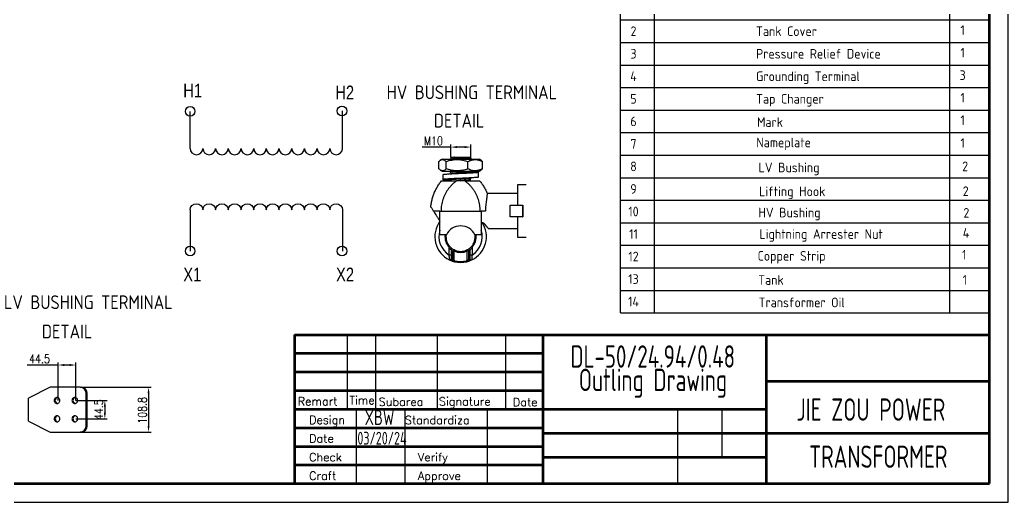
# Model space of a CAD drawing. Header units: millimetres. Extents: x 119255 to 123044, y -8474 to -5512.
# Drawn here: x 120649 to 123044, y -8474 to -7305 of the extents above; entities that cross this region are included whole.
import ezdxf
from ezdxf.enums import TextEntityAlignment as Align

# ---------------------------------------------------------------- set-up
doc = ezdxf.new("R2010")
doc.units = ezdxf.units.MM
doc.header["$LTSCALE"] = 3
for name, color, linetype in [('A', 3, 'Continuous'), ('S', 254, 'Continuous'), ('几何体', 7, 'Continuous')]:
    doc.layers.add(name, color=color, linetype=linetype)
doc.layers.add('标注、文本', color=3, linetype='Continuous', lineweight=25)
doc.layers.add('粗实线', color=4, linetype='Continuous', lineweight=53)
doc.styles.add('pdm', font='gbenor.shx', dxfattribs={"width": 0.8, "bigfont": 'gbhzfs.shx'})
doc.styles.add('ST_WIN', font='isocp2.shx', dxfattribs={"bigfont": 'hzdxfst.shx'})
doc.styles.get("Standard").update_dxf_attribs({"font": 'txt', "bigfont": 'gbcbig.shx'})
doc.styles.add('TH_GBDIM', font='romans.shx', dxfattribs={"width": 0.8, "bigfont": 'gbcbig.shx'})
doc.dimstyles.new('TH_GBDIM1', dxfattribs={"dimscale": 3, "dimtxt": 3.5, "dimasz": 2.5, "dimexe": 2, "dimexo": 0, "dimgap": 1.5, "dimtad": 1, "dimdec": 1, "dimzin": 0, "dimdsep": 46, "dimtxsty": 'TH_GBDIM', "dimcen": 2.5, "dimclrd": 3, "dimclre": 256, "dimclrt": 2, "dimadec": 0, "dimazin": 0, "dimtfac": 0.714286, "dimtdec": 1, "dimtmove": 0, "dimatfit": 3, "dimfxl": 0, "dimtzin": 0, "dimlwd": -1, "dimlwe": -1, "dimarcsym": 0})

# ---------------------------------------------------------------- blocks, each defined once
blk = doc.blocks.new('*D72')
at = {"layer": 'Defpoints', "color": 0}
for p in [(121693.4, -7613.6), (121693.4, -7638.2), (121741.9, -7638.2)]:
    blk.add_point(p, dxfattribs=at)
at = {"layer": '标注、文本', "color": 3}
for p, q in [((121693.4, -7613.6), (121623.8, -7613.6)), ((121726.9, -7613.6), (121708.4, -7613.6))]:
    blk.add_line(p, q, dxfattribs=at)
at = {"layer": '标注、文本'}
for p, q in [((121693.4, -7638.2), (121693.4, -7607.6)), ((121741.9, -7638.2), (121741.9, -7607.6))]:
    blk.add_line(p, q, dxfattribs=at)
at = {"layer": '标注、文本', "color": 3}
for points in [[(121708.4, -7611.1), (121708.4, -7616.1), (121693.4, -7613.6)], [(121726.9, -7611.1), (121726.9, -7616.1), (121741.9, -7613.6)]]:
    blk.add_solid(points, dxfattribs=at)
at = {"layer": '标注、文本', "color": 2, "insert": (121651.1, -7598.6), "char_height": 21, "attachment_point": 5, "style": 'TH_GBDIM'}
blk.add_mtext('M10', dxfattribs=at)
blk = doc.blocks.new('*D73')
at = {"layer": 'Defpoints', "color": 0}
for p in [(120795.3, -8195.4), (120795.3, -8304.2), (120960.9, -8304.2)]:
    blk.add_point(p, dxfattribs=at)
at = {"layer": '标注、文本'}
for p, q in [((120795.3, -8195.4), (120966.9, -8195.4)), ((120795.3, -8304.2), (120966.9, -8304.2))]:
    blk.add_line(p, q, dxfattribs=at)
at = {"layer": '标注、文本', "color": 3}
blk.add_line((120960.9, -8210.4), (120960.9, -8289.2), dxfattribs=at)
for points in [[(120958.4, -8210.4), (120963.4, -8210.4), (120960.9, -8195.4)], [(120958.4, -8289.2), (120963.4, -8289.2), (120960.9, -8304.2)]]:
    blk.add_solid(points, dxfattribs=at)
at = {"layer": '标注、文本', "color": 2, "insert": (120945.9, -8251.5), "char_height": 21, "attachment_point": 5, "rotation": 90, "style": 'TH_GBDIM'}
blk.add_mtext('108.8', dxfattribs=at)
blk = doc.blocks.new('*D74')
at = {"layer": 'Defpoints', "color": 0}
for p in [(120741.8, -8141.7), (120741.8, -8227.5), (120784.8, -8227.5)]:
    blk.add_point(p, dxfattribs=at)
at = {"layer": '标注、文本', "color": 3}
for p, q in [((120741.8, -8141.7), (120666.6, -8141.7)), ((120769.8, -8141.7), (120756.8, -8141.7))]:
    blk.add_line(p, q, dxfattribs=at)
at = {"layer": '标注、文本'}
for p, q in [((120741.8, -8227.5), (120741.8, -8135.7)), ((120784.8, -8227.5), (120784.8, -8135.7))]:
    blk.add_line(p, q, dxfattribs=at)
at = {"layer": '标注、文本', "color": 3}
for points in [[(120756.8, -8139.2), (120756.8, -8144.2), (120741.8, -8141.7)], [(120769.8, -8139.2), (120769.8, -8144.2), (120784.8, -8141.7)]]:
    blk.add_solid(points, dxfattribs=at)
at = {"layer": '标注、文本', "color": 2, "insert": (120696.7, -8126.7), "char_height": 21, "attachment_point": 5, "style": 'TH_GBDIM'}
blk.add_mtext('44.5', dxfattribs=at)
blk = doc.blocks.new('*D75')
at = {"layer": 'Defpoints', "color": 0}
for p in [(120784.8, -8227.5), (120784.8, -8272), (120855, -8272)]:
    blk.add_point(p, dxfattribs=at)
at = {"layer": '标注、文本'}
for p, q in [((120784.8, -8227.5), (120861, -8227.5)), ((120784.8, -8272), (120861, -8272))]:
    blk.add_line(p, q, dxfattribs=at)
at = {"layer": '标注、文本', "color": 3}
blk.add_line((120855, -8242.5), (120855, -8257), dxfattribs=at)
for points in [[(120852.5, -8242.5), (120857.5, -8242.5), (120855, -8227.5)], [(120852.5, -8257), (120857.5, -8257), (120855, -8272)]]:
    blk.add_solid(points, dxfattribs=at)
at = {"layer": '标注、文本', "color": 2, "insert": (120840, -8249.8), "char_height": 21, "attachment_point": 5, "rotation": 90, "style": 'TH_GBDIM'}
blk.add_mtext('44.5', dxfattribs=at)

msp = doc.modelspace()

# ---------------------------------------------------------------- linework, layer by layer
at = {"layer": 'A'}
for p, q in [((122104.89, -8015.29), (122104.89, -7141.71)), ((122999.1, -8015.29), (122999.1, -7141.71)), ((122186.64, -8015.29), (122186.64, -7196.31)), ((122902.48, -8015.29), (122902.48, -7196.31)), ((122104.89, -7305.5), (122999.1, -7305.5)), ((122104.89, -7360.1), (122999.1, -7360.1)), ((122104.89, -7414.7), (122999.1, -7414.7)), ((122104.89, -7469.3), (122999.1, -7469.3)), ((122104.89, -7469.3), (122999.1, -7469.3)), ((122104.89, -7523.9), (122999.1, -7523.9)), ((122104.89, -7523.9), (122999.1, -7523.9)), ((122104.89, -7578.5), (122999.1, -7578.5)), ((122104.89, -7633.1), (122999.1, -7633.1)), ((122167.29, -7687.7), (122999.1, -7687.7)), ((122167.29, -7742.29), (122999.1, -7742.29)), ((122167.29, -7796.89), (122999.1, -7796.89)), ((122167.29, -7851.49), (122999.1, -7851.49)), ((122167.29, -7906.09), (122999.1, -7906.09)), ((122104.89, -7960.69), (122999.1, -7960.69)), ((122104.89, -8015.29), (122999.1, -8015.29))]:
    msp.add_line(p, q, dxfattribs=at)
at = {"layer": 'S'}
for p, q in [((122104.89, -7687.7), (122167.29, -7687.7)), ((122104.89, -7742.29), (122167.29, -7742.29)), ((122104.89, -7796.89), (122167.29, -7796.89)), ((122104.89, -7851.49), (122167.29, -7851.49)), ((122104.89, -7906.09), (122167.29, -7906.09))]:
    msp.add_line(p, q, dxfattribs=at)
at = {"layer": '几何体'}
for p, q in [((121693.35, -7638.26), (121694.04, -7639.61)), ((121742.13, -7638.53), (121741.97, -7638.21)), ((121742.14, -7640.64), (121742.14, -7638.58)), ((121664.42, -7666.43), (121664.42, -7648.44)), ((121672.04, -7642.94), (121667.9, -7645.59)), ((121672.04, -7642.94), (121687.61, -7642.94)), ((121681.98, -7666.43), (121681.98, -7648.44)), ((121687.61, -7642.94), (121762.24, -7642.94)), ((121734.71, -7666.43), (121734.71, -7648.44)), ((121766.38, -7645.59), (121762.24, -7642.94)), ((121769.86, -7666.43), (121769.86, -7648.44)), ((121667.91, -7669.29), (121672.04, -7671.94)), ((121672.04, -7671.94), (121687.61, -7671.94)), ((121674.06, -7680.84), (121674.06, -7692.34)), ((121687.61, -7671.94), (121762.24, -7671.94)), ((121692.22, -7672.07), (121692.14, -7672.12)), ((121692.14, -7672.12), (121692.14, -7674.18)), ((121694.07, -7677.89), (121693.52, -7678.96)), ((121740.22, -7673.2), (121740.86, -7671.94)), ((121742.14, -7688.56), (121742.14, -7688.16)), ((121760.22, -7686.34), (121760.22, -7674.84)), ((121762.24, -7671.94), (121766.37, -7669.29)), ((121692.5, -7691.06), (121692.14, -7691.29)), ((121692.14, -7691.29), (121692.14, -7693.35)), ((121692.23, -7691.09), (121692.15, -7691.24)), ((121727.11, -7695.44), (121707.18, -7695.44)), ((121875.64, -7704.69), (121854.64, -7704.69)), ((121854.64, -7704.69), (121854.64, -7754.19)), ((121854.64, -7725.94), (121781.47, -7725.94)), ((121837.14, -7782.69), (121837.14, -7754.19)), ((121837.14, -7754.19), (121867.14, -7754.19)), ((121867.14, -7754.19), (121867.14, -7782.69)), ((121867.14, -7754.19), (121868.14, -7754.19)), ((121868.14, -7754.19), (121868.14, -7782.69)), ((121667.14, -7825.94), (121667.14, -7768.44)), ((121667.14, -7768.44), (121767.14, -7768.44)), ((121767.14, -7768.44), (121767.14, -7825.94)), ((121867.14, -7782.69), (121837.14, -7782.69)), ((121854.64, -7782.69), (121854.64, -7832.19)), ((121867.14, -7782.69), (121868.14, -7782.69)), ((121682.64, -7825.94), (121667.14, -7825.94)), ((121767.14, -7825.94), (121751.64, -7825.94)), ((121784.64, -7810.94), (121854.64, -7810.94)), ((121854.64, -7832.19), (121875.64, -7832.19)), ((121689.17, -7856.46), (121691.01, -7854.77)), ((121689.17, -7875.17), (121689.17, -7856.46)), ((121745.12, -7856.46), (121743.28, -7854.77)), ((121745.12, -7856.46), (121745.12, -7875.17)), ((121694.13, -7875.17), (121689.17, -7875.17)), ((121694.13, -7862.73), (121694.13, -7875.17)), ((121698.39, -7865.09), (121700.88, -7865.09)), ((121698.39, -7886.57), (121698.39, -7865.09)), ((121701.95, -7862.83), (121700.88, -7865.09)), ((121700.88, -7865.09), (121700.88, -7886.57)), ((121732.33, -7862.83), (121733.4, -7865.09)), ((121735.89, -7865.09), (121733.4, -7865.09)), ((121733.4, -7886.57), (121733.4, -7865.09)), ((121735.89, -7865.09), (121735.89, -7886.57)), ((121740.15, -7875.17), (121740.15, -7862.73)), ((121745.12, -7875.17), (121740.15, -7875.17)), ((121700.88, -7886.57), (121698.39, -7886.57)), ((121702.8, -7889.01), (121702.2, -7891.43)), ((121731.49, -7889.01), (121732.08, -7891.43)), ((121733.4, -7886.57), (121735.89, -7886.57)), ((120722.82, -8195.38), (120670.21, -8222.07)), ((120795.26, -8195.38), (120722.82, -8195.38)), ((120795.26, -8195.38), (120797.72, -8195.38)), ((120812.21, -8210.38), (120809.75, -8210.38)), ((120809.75, -8289.18), (120809.75, -8210.38)), ((120812.21, -8289.18), (120812.21, -8210.38)), ((120670.21, -8277.49), (120722.82, -8304.18)), ((120722.82, -8304.18), (120795.26, -8304.18)), ((120797.72, -8304.18), (120795.26, -8304.18)), ((120809.75, -8289.18), (120812.21, -8289.18))]:
    msp.add_line(p, q, dxfattribs=at)
at = {"layer": '几何体', "flags": 128}
for points in [[(120746.05, -8227.53), (120745.87, -8225.94), (120745.36, -8224.43), (120744.54, -8223.07), (120743.45, -8221.94), (120742.14, -8221.09), (120740.68, -8220.56), (120739.14, -8220.38), (120737.6, -8220.56), (120736.14, -8221.09), (120734.83, -8221.94), (120733.74, -8223.07), (120732.92, -8224.43), (120732.41, -8225.94), (120732.23, -8227.53), (120732.41, -8229.12), (120732.92, -8230.63), (120733.74, -8231.99), (120734.83, -8233.12), (120736.14, -8233.97), (120737.6, -8234.5), (120739.14, -8234.68), (120740.68, -8234.5), (120742.14, -8233.97), (120743.45, -8233.12), (120744.54, -8231.99), (120745.36, -8230.63), (120745.87, -8229.12), (120746.05, -8227.53)], [(120789.03, -8227.53), (120788.86, -8225.94), (120788.35, -8224.43), (120787.52, -8223.07), (120786.43, -8221.94), (120785.12, -8221.09), (120783.66, -8220.56), (120782.12, -8220.38), (120780.59, -8220.56), (120779.13, -8221.09), (120777.82, -8221.94), (120776.72, -8223.07), (120775.9, -8224.43), (120775.39, -8225.94), (120775.22, -8227.53), (120775.39, -8229.12), (120775.9, -8230.63), (120776.72, -8231.99), (120777.82, -8233.12), (120779.13, -8233.97), (120780.59, -8234.5), (120782.12, -8234.68), (120783.66, -8234.5), (120785.12, -8233.97), (120786.43, -8233.12), (120787.52, -8231.99), (120788.35, -8230.63), (120788.86, -8229.12), (120789.03, -8227.53)], [(120746.05, -8272.03), (120745.87, -8270.44), (120745.36, -8268.93), (120744.54, -8267.57), (120743.45, -8266.44), (120742.14, -8265.59), (120740.68, -8265.06), (120739.14, -8264.88), (120737.6, -8265.06), (120736.14, -8265.59), (120734.83, -8266.44), (120733.74, -8267.57), (120732.92, -8268.93), (120732.41, -8270.44), (120732.23, -8272.03), (120732.41, -8273.62), (120732.92, -8275.13), (120733.74, -8276.49), (120734.83, -8277.62), (120736.14, -8278.47), (120737.6, -8279), (120739.14, -8279.18), (120740.68, -8279), (120742.14, -8278.47), (120743.45, -8277.62), (120744.54, -8276.49), (120745.36, -8275.13), (120745.87, -8273.62), (120746.05, -8272.03)], [(120789.03, -8272.03), (120788.86, -8270.44), (120788.35, -8268.93), (120787.52, -8267.57), (120786.43, -8266.44), (120785.12, -8265.59), (120783.66, -8265.06), (120782.12, -8264.88), (120780.59, -8265.06), (120779.13, -8265.59), (120777.82, -8266.44), (120776.72, -8267.57), (120775.9, -8268.93), (120775.39, -8270.44), (120775.22, -8272.03), (120775.39, -8273.62), (120775.9, -8275.13), (120776.72, -8276.49), (120777.82, -8277.62), (120779.13, -8278.47), (120780.59, -8279), (120782.12, -8279.18), (120783.66, -8279), (120785.12, -8278.47), (120786.43, -8277.62), (120787.52, -8276.49), (120788.35, -8275.13), (120788.86, -8273.62), (120789.03, -8272.03)]]:
    msp.add_lwpolyline(points, dxfattribs=at)
at = {"layer": '几何体'}
for centre, radius, start, end in [((121717.14, -7830.75), 62.5, 143.18845, 243.95104), ((121717.14, -7842.87), 38.43, 26.13864, 153.86136), ((121717.14, -7830.75), 62.5, 296.04896, 33.63315), ((121717.14, -7830.75), 52.5, 162.24721, 237.80102), ((121717.14, -7830.75), 38, 172.7311, 222.59215), ((121717.14, -7830.75), 35.5, 172.21614, 222.59215), ((121717.14, -7830.75), 35.5, 317.40785, 7.78386), ((121717.14, -7830.75), 52.5, 302.19898, 17.75279), ((121717.14, -7830.75), 38, 317.40785, 7.2689), ((121696.63, -7862.74), 2.5, 57.73446, 179.77206), ((121714.66, -7830.75), 38, 237.31442, 244.66198), ((121717.14, -7830.75), 35.5, 237.31442, 244.66198), ((121700.89, -7865.1), 2.5, 64.99822, 179.88624), ((121717.14, -7830.75), 38, 244.66198, 295.33802), ((121717.14, -7830.75), 35.5, 244.66198, 295.33802), ((121717.14, -7830.75), 35.5, 295.33802, 302.68558), ((121733.39, -7865.1), 2.5, 0.11376, 115.00178), ((121719.63, -7830.75), 38, 295.33802, 302.68558), ((121737.65, -7862.74), 2.5, 0.22794, 122.26554), ((121698.78, -7885.27), 4.97, 179.62661, 251.26159), ((121712.17, -7830.75), 57.5, 251.37758, 256.13637), ((121717.14, -7830.75), 62.5, 251.37758, 256.16785), ((121717.14, -7830.75), 62.5, 256.16785, 283.83215), ((121717.14, -7830.75), 60, 256.16785, 283.83215), ((121717.14, -7830.75), 62.5, 283.83215, 288.62242), ((121722.11, -7830.75), 57.5, 283.86363, 288.62242), ((121735.5, -7885.27), 4.97, 288.73841, 0.37339), ((120795, -8210.13), 14.75, 359.02424, 88.98981), ((120797.46, -8210.13), 14.75, 359.02424, 88.98981), ((120741.83, -8227.53), 7.19, 101.71697, 258.28303), ((120784.81, -8227.53), 7.19, 101.71698, 258.28302), ((120741.83, -8272.03), 7.19, 101.71698, 258.28302), ((120784.81, -8272.03), 7.19, 101.71697, 258.28303), ((120795, -8289.43), 14.75, 271.01019, 0.97576), ((120797.46, -8289.43), 14.75, 271.01019, 0.97576)]:
    msp.add_arc(centre, radius, start, end, dxfattribs=at)
for points, knots in [([(121694.07, -7639.56), (121693.75, -7640.18), (121693.18, -7641.31), (121692.6, -7642.44), (121692.35, -7642.94)], [0, 0, 0, 0, 0.5567059, 1, 1, 1, 1]), ([(121742.05, -7638.53), (121742.09, -7638.55), (121742.32, -7638.67), (121741.76, -7638.89), (121740.4, -7639.17), (121738.06, -7639.48), (121734.93, -7639.78), (121731.12, -7640.08), (121726.77, -7640.37), (121722.05, -7640.68), (121717.14, -7640.98), (121712.23, -7641.27), (121707.51, -7641.58), (121703.16, -7641.88), (121699.34, -7642.17), (121696.25, -7642.48), (121694.16, -7642.73), (121693.49, -7642.88), (121693.26, -7642.94)], [0, 0, 0, 0, 0.011339, 0.0796235, 0.1469262, 0.2150508, 0.2834423, 0.3508608, 0.4187734, 0.4872185, 0.554868, 0.6225175, 0.6909627, 0.7588753, 0.8262938, 0.8946853, 0.9628099, 1, 1, 1, 1]), ([(121693.37, -7638.25), (121693.42, -7638.25), (121693.52, -7638.25), (121694.52, -7638.25), (121696.11, -7638.25), (121698.33, -7638.25), (121700.6, -7638.25), (121702.16, -7638.25), (121702.68, -7638.25)], [0, 0, 0, 0, 0.1744692, 0.3563639, 0.5436027, 0.7238546, 0.9094639, 1, 1, 1, 1]), ([(121702.68, -7638.25), (121702.05, -7638.3), (121700.27, -7638.45), (121697.82, -7638.71), (121695.69, -7639.02), (121694.38, -7639.29), (121694.21, -7639.47), (121694.13, -7639.56)], [0, 0, 0, 0, 0.1252265, 0.3553335, 0.5845415, 0.8109807, 1, 1, 1, 1]), ([(121702.68, -7638.25), (121703.7, -7638.25), (121705.76, -7638.25), (121709.29, -7638.25), (121713.07, -7638.25), (121716.96, -7638.25), (121720.92, -7638.25), (121724.79, -7638.25), (121728.54, -7638.25), (121731.97, -7638.25), (121735.05, -7638.25), (121737.64, -7638.25), (121739.71, -7638.25), (121741.13, -7638.25), (121741.91, -7638.25), (121741.91, -7638.25), (121741.91, -7638.25)], [0, 0, 0, 0, 0.0706046, 0.1432471, 0.2138466, 0.2864695, 0.3574563, 0.4304155, 0.5028638, 0.57741, 0.6500154, 0.7246462, 0.7986045, 0.8747015, 0.9489552, 1, 1, 1, 1]), ([(121742.06, -7640.69), (121741.98, -7640.78), (121741.8, -7640.96), (121740.37, -7641.24), (121738.07, -7641.54), (121734.93, -7641.85), (121731.12, -7642.14), (121726.77, -7642.44), (121722.58, -7642.71), (121719.86, -7642.87), (121718.78, -7642.94)], [0, 0, 0, 0, 0.1129869, 0.2449351, 0.3784947, 0.5125774, 0.6447526, 0.7778965, 0.9120844, 1, 1, 1, 1]), ([(121740.99, -7642.94), (121741.05, -7642.82), (121741.43, -7642.07), (121741.81, -7641.32), (121742.13, -7640.69)], [0, 0, 0, 0, 0.1627992, 1, 1, 1, 1]), ([(121664.42, -7648.44), (121665.18, -7647.74), (121666.71, -7646.33), (121669.07, -7644.81), (121671.49, -7643.9), (121673.81, -7643.75), (121675.97, -7644.25), (121677.99, -7645.21), (121680, -7646.6), (121681.32, -7647.83), (121681.98, -7648.44)], [0, 0, 0, 0, 0.1336425, 0.2672363, 0.4045834, 0.541898, 0.6551992, 0.7685228, 0.884248, 1, 1, 1, 1]), ([(121681.98, -7648.44), (121684.27, -7647.74), (121688.85, -7646.33), (121695.95, -7644.81), (121703.21, -7643.9), (121710.17, -7643.75), (121716.67, -7644.25), (121722.73, -7645.21), (121728.76, -7646.6), (121732.72, -7647.83), (121734.71, -7648.44)], [0, 0, 0, 0, 0.1336425, 0.2672363, 0.4045834, 0.541898, 0.6551992, 0.7685228, 0.884248, 1, 1, 1, 1]), ([(121734.71, -7648.44), (121736.21, -7647.75), (121739.15, -7646.39), (121743.63, -7644.93), (121748.16, -7644), (121752.77, -7643.73), (121757.29, -7644.13), (121761.63, -7645.13), (121765.79, -7646.55), (121768.51, -7647.81), (121769.86, -7648.44)], [0, 0, 0, 0, 0.1314085, 0.257448, 0.383446, 0.5134136, 0.643385, 0.7621543, 0.8811202, 1, 1, 1, 1]), ([(121769.86, -7648.44), (121769.11, -7647.72), (121767.95, -7646.61), (121766.76, -7645.89), (121766.35, -7645.64)], [0, 0, 0, 0, 0.6559929, 1, 1, 1, 1]), ([(121681.98, -7666.43), (121681.22, -7667.14), (121679.69, -7668.55), (121677.33, -7670.07), (121674.91, -7670.97), (121672.59, -7671.13), (121670.42, -7670.63), (121668.41, -7669.67), (121666.4, -7668.28), (121665.08, -7667.05), (121664.42, -7666.43)], [0, 0, 0, 0, 0.1336425, 0.2672363, 0.4045834, 0.541898, 0.6551992, 0.7685228, 0.884248, 1, 1, 1, 1]), ([(121760.11, -7686.34), (121760.14, -7686.38), (121760.28, -7686.51), (121759.44, -7686.74), (121757.61, -7687.04), (121754.71, -7687.33), (121750.89, -7687.64), (121746.23, -7687.94), (121740.88, -7688.24), (121734.94, -7688.53), (121728.54, -7688.84), (121721.86, -7689.14), (121715.09, -7689.44), (121708.37, -7689.73), (121701.84, -7690.04), (121695.68, -7690.34), (121690.08, -7690.64), (121685.15, -7690.93), (121680.98, -7691.24), (121677.7, -7691.54), (121675.41, -7691.84), (121674.14, -7692.13), (121673.93, -7692.44), (121674.79, -7692.74), (121676.68, -7693.04), (121679.56, -7693.33), (121683.4, -7693.64), (121687.74, -7693.93), (121691.06, -7694.11), (121692.55, -7694.19)], [0, 0, 0, 0, 0.0117613, 0.0502697, 0.0883021, 0.1263345, 0.1648429, 0.2033512, 0.2413836, 0.279416, 0.3179244, 0.3564328, 0.3944652, 0.4324976, 0.471006, 0.5095144, 0.5475468, 0.5855792, 0.6240876, 0.6625959, 0.7006283, 0.7386608, 0.7771691, 0.8156775, 0.8537099, 0.8917423, 0.9302507, 0.9687591, 1, 1, 1, 1]), ([(121740.35, -7672.94), (121741.62, -7673.01), (121744.78, -7673.17), (121749.12, -7673.43), (121753.31, -7673.74), (121756.58, -7674.04), (121758.87, -7674.34), (121760.14, -7674.63), (121760.35, -7674.94), (121759.49, -7675.24), (121757.6, -7675.54), (121754.71, -7675.83), (121750.89, -7676.14), (121746.23, -7676.44), (121740.88, -7676.74), (121734.94, -7677.03), (121728.54, -7677.34), (121721.86, -7677.64), (121715.09, -7677.94), (121708.37, -7678.23), (121701.84, -7678.54), (121695.68, -7678.84), (121690.08, -7679.14), (121685.15, -7679.43), (121680.98, -7679.74), (121677.7, -7680.04), (121675.44, -7680.34), (121674.2, -7680.6), (121674.18, -7680.77), (121674.17, -7680.85)], [0, 0, 0, 0, 0.0253748, 0.0630724, 0.1012418, 0.1394111, 0.1771087, 0.2148063, 0.2529757, 0.291145, 0.3288426, 0.3665402, 0.4047095, 0.4428789, 0.4805765, 0.5182741, 0.5564434, 0.5946128, 0.6323104, 0.6700079, 0.7081773, 0.7463467, 0.7840442, 0.8217418, 0.8599112, 0.8980805, 0.9357781, 0.9734757, 1, 1, 1, 1]), ([(121734.71, -7666.43), (121732.42, -7667.14), (121727.84, -7668.55), (121720.74, -7670.07), (121713.48, -7670.97), (121706.52, -7671.13), (121700.02, -7670.63), (121693.96, -7669.67), (121687.93, -7668.28), (121683.97, -7667.05), (121681.98, -7666.43)], [0, 0, 0, 0, 0.1336425, 0.2672363, 0.4045834, 0.541898, 0.6551992, 0.7685228, 0.884248, 1, 1, 1, 1]), ([(121714.67, -7671.94), (121713.87, -7671.99), (121711.43, -7672.13), (121707.51, -7672.39), (121703.16, -7672.69), (121699.35, -7672.98), (121696.22, -7673.29), (121693.88, -7673.59), (121692.52, -7673.88), (121691.98, -7674.1), (121692.19, -7674.22), (121692.22, -7674.23)], [0, 0, 0, 0, 0.06396167, 0.19564291, 0.3262997, 0.45600579, 0.58758386, 0.71864851, 0.84813187, 0.97950409, 1, 1, 1, 1]), ([(121742.14, -7688.56), (121742.05, -7688.66), (121741.86, -7688.86), (121740.37, -7689.15), (121738.07, -7689.46), (121734.93, -7689.76), (121731.12, -7690.05), (121726.77, -7690.35), (121722.05, -7690.66), (121717.14, -7690.95), (121712.23, -7691.25), (121707.51, -7691.56), (121703.16, -7691.86), (121699.35, -7692.15), (121696.22, -7692.45), (121693.88, -7692.76), (121692.52, -7693.04), (121691.98, -7693.27), (121692.19, -7693.38), (121692.22, -7693.4)], [0, 0, 0, 0, 0.0622062, 0.1235181, 0.1855787, 0.2478824, 0.3092997, 0.3711672, 0.4335197, 0.4951475, 0.5567752, 0.6191278, 0.6809953, 0.7424126, 0.8047163, 0.8667769, 0.9280887, 0.990295, 1, 1, 1, 1]), ([(121692.15, -7674.23), (121692.47, -7674.86), (121693.1, -7676.1), (121693.73, -7677.33), (121694.04, -7677.94)], [0, 0, 0, 0, 0.50694105, 1, 1, 1, 1]), ([(121740.15, -7673.2), (121740.08, -7673.29), (121739.91, -7673.47), (121738.59, -7673.75), (121736.47, -7674.05), (121733.57, -7674.36), (121730.05, -7674.65), (121726.04, -7674.95), (121721.67, -7675.25), (121717.35, -7675.54), (121713.24, -7675.8), (121709.43, -7676.07), (121705.85, -7676.33), (121702.99, -7676.55), (121700.28, -7676.79), (121697.81, -7677.05), (121695.69, -7677.35), (121694.38, -7677.62), (121694.21, -7677.81), (121694.13, -7677.89)], [0, 0, 0, 0, 0.0534828, 0.1167547, 0.1808002, 0.2450969, 0.3084777, 0.3723236, 0.4366708, 0.500269, 0.5550889, 0.6105938, 0.6659809, 0.7205791, 0.75557, 0.8198667, 0.8839122, 0.9471841, 1, 1, 1, 1]), ([(121740.38, -7673.42), (121740.41, -7673.43), (121741.66, -7673.53), (121743.61, -7673.74), (121746.06, -7674.04), (121747.73, -7674.34), (121748.66, -7674.63), (121748.82, -7674.94), (121748.19, -7675.24), (121746.8, -7675.54), (121744.68, -7675.83), (121741.88, -7676.14), (121738.47, -7676.44), (121734.54, -7676.74), (121730.19, -7677.03), (121725.5, -7677.34), (121721.08, -7677.61), (121718.26, -7677.78), (121717.1, -7677.85)], [0, 0, 0, 0, 0.00198403, 0.07024202, 0.13850001, 0.20591148, 0.27332294, 0.34158093, 0.40983892, 0.47725039, 0.54466185, 0.61291985, 0.68117784, 0.7485893, 0.81600077, 0.88425876, 0.95251675, 1, 1, 1, 1]), ([(121769.86, -7666.43), (121768.51, -7667.06), (121765.79, -7668.33), (121761.63, -7669.74), (121757.34, -7670.73), (121752.92, -7671.14), (121748.35, -7670.91), (121743.78, -7669.99), (121739.2, -7668.51), (121736.21, -7667.13), (121734.71, -7666.43)], [0, 0, 0, 0, 0.1188795, 0.2378452, 0.3566142, 0.4824661, 0.6083134, 0.7384292, 0.8685918, 1, 1, 1, 1]), ([(121740.22, -7692.37), (121740.53, -7691.74), (121741.17, -7690.49), (121741.81, -7689.23), (121742.13, -7688.61)], [0, 0, 0, 0, 0.4999979, 1, 1, 1, 1]), ([(121741.76, -7676.14), (121741.56, -7675.75), (121741.06, -7674.76), (121740.55, -7673.76), (121740.24, -7673.15)], [0, 0, 0, 0, 0.3880679, 1, 1, 1, 1]), ([(121766.35, -7669.27), (121766.86, -7668.93), (121768.04, -7668.16), (121769.2, -7667.06), (121769.86, -7666.43)], [0, 0, 0, 0, 0.4297346, 1, 1, 1, 1]), ([(121645.08, -7758.44), (121645.44, -7755.18), (121646.18, -7748.65), (121648.34, -7739.02), (121651.26, -7729.6), (121655, -7720.44), (121659.53, -7711.64), (121664.75, -7703.23), (121668.82, -7698.03), (121670.85, -7695.44)], [0, 0, 0, 0, 0.1425337, 0.2850681, 0.4276034, 0.5707028, 0.7138014, 0.8569007, 1, 1, 1, 1]), ([(121707.18, -7695.44), (121705.28, -7696.86), (121701.5, -7699.7), (121696.27, -7704.52), (121691.41, -7709.72), (121686.96, -7715.29), (121682.98, -7721.18), (121679.49, -7727.35), (121676.5, -7733.78), (121674.03, -7740.45), (121672.09, -7747.3), (121670.69, -7754.29), (121669.81, -7761.34), (121669.7, -7766.07), (121669.64, -7768.44)], [0, 0, 0, 0, 0.0832172, 0.1663847, 0.2500233, 0.3337131, 0.4168632, 0.4999998, 0.583099, 0.6662492, 0.7499764, 0.8335965, 0.916764, 1, 1, 1, 1]), ([(121670.88, -7695.44), (121670.9, -7695.44), (121670.95, -7695.44), (121671.33, -7695.44), (121671.94, -7695.44), (121672.76, -7695.44), (121673.74, -7695.44), (121674.84, -7695.44), (121676.1, -7695.44), (121677.54, -7695.44), (121679.35, -7695.44), (121681.61, -7695.44), (121684.43, -7695.44), (121687.51, -7695.44), (121690.9, -7695.44), (121694.59, -7695.44), (121698.58, -7695.44), (121702.8, -7695.44), (121705.7, -7695.44), (121707.18, -7695.44)], [0, 0, 0, 0, 0.0632213, 0.1255669, 0.1872543, 0.2485081, 0.3011813, 0.3523364, 0.402151, 0.4508173, 0.4985414, 0.5649917, 0.6283598, 0.6894952, 0.7493425, 0.8108636, 0.8723314, 0.934986, 1, 1, 1, 1]), ([(121717.1, -7689.35), (121716.61, -7689.38), (121714.49, -7689.51), (121710.71, -7689.73), (121705.92, -7690.04), (121701.41, -7690.34), (121697.31, -7690.64), (121693.69, -7690.93), (121690.63, -7691.24), (121688.23, -7691.54), (121686.55, -7691.84), (121685.62, -7692.13), (121685.47, -7692.44), (121686.09, -7692.74), (121687.49, -7693.04), (121689.5, -7693.32), (121691.37, -7693.52), (121692.26, -7693.61)], [0, 0, 0, 0, 0.0206777, 0.0906243, 0.1614492, 0.2322742, 0.3022208, 0.3721675, 0.4429924, 0.5138174, 0.583764, 0.6537106, 0.7245356, 0.7953606, 0.8653072, 0.9352538, 1, 1, 1, 1]), ([(121692.15, -7693.4), (121692.47, -7694.03), (121692.82, -7694.71), (121693.16, -7695.39), (121693.19, -7695.44)], [0, 0, 0, 0, 0.92269038, 1, 1, 1, 1]), ([(121740.15, -7692.37), (121740.08, -7692.46), (121739.91, -7692.64), (121738.59, -7692.91), (121736.47, -7693.22), (121733.57, -7693.52), (121730.05, -7693.81), (121726.03, -7694.11), (121721.67, -7694.42), (121717.34, -7694.7), (121713.24, -7694.97), (121710.11, -7695.18), (121708.4, -7695.31), (121707.88, -7695.35)], [0, 0, 0, 0, 0.0842117, 0.1838367, 0.2846799, 0.3859187, 0.4857153, 0.5862443, 0.6875625, 0.7877015, 0.8740184, 0.961414, 1, 1, 1, 1]), ([(121716.75, -7689.37), (121716.74, -7689.37), (121716.7, -7689.37), (121716.95, -7689.36), (121717.14, -7689.35)], [0, 0, 0, 0, 0.2579346, 1, 1, 1, 1]), ([(121764.64, -7768.44), (121764.58, -7766.07), (121764.47, -7761.35), (121763.59, -7754.29), (121762.2, -7747.3), (121760.25, -7740.45), (121757.78, -7733.78), (121754.79, -7727.35), (121751.3, -7721.18), (121747.32, -7715.29), (121742.88, -7709.72), (121738.01, -7704.52), (121732.78, -7699.7), (121729, -7696.86), (121727.11, -7695.44)], [0, 0, 0, 0, 0.0832172, 0.1663848, 0.2500232, 0.3337131, 0.4168633, 0.4999998, 0.583099, 0.6662492, 0.7499764, 0.8335965, 0.9167641, 1, 1, 1, 1]), ([(121727.11, -7695.44), (121728.58, -7695.44), (121731.47, -7695.44), (121735.68, -7695.44), (121739.66, -7695.44), (121743.34, -7695.44), (121746.73, -7695.44), (121749.45, -7695.44), (121751.66, -7695.44), (121753.44, -7695.44), (121755.28, -7695.44), (121757.1, -7695.44), (121758.81, -7695.44), (121760.27, -7695.44), (121761.81, -7695.44), (121763.13, -7695.44), (121763.31, -7695.44), (121763.4, -7695.44)], [0, 0, 0, 0, 0.0648469, 0.12735777, 0.18869577, 0.25009077, 0.30975052, 0.37071365, 0.41256114, 0.45566254, 0.500252, 0.5598657, 0.62106032, 0.68422791, 0.74972513, 0.87348858, 1, 1, 1, 1]), ([(121741.83, -7695.44), (121741.61, -7695.01), (121741.08, -7693.97), (121740.55, -7692.93), (121740.24, -7692.32)], [0, 0, 0, 0, 0.4138802, 1, 1, 1, 1]), ([(121763.43, -7695.44), (121765.26, -7697.77), (121768.93, -7702.43), (121773.72, -7709.94), (121778, -7717.75), (121780.32, -7723.21), (121781.48, -7725.94)], [0, 0, 0, 0, 0.2500003, 0.500001, 0.7500005, 1, 1, 1, 1]), ([(121781.47, -7725.94), (121781.47, -7726.03), (121781.45, -7726.22), (121781.32, -7727.79), (121781.12, -7729.95), (121780.88, -7732.28), (121780.59, -7734.96), (121780.21, -7738.11), (121779.74, -7741.66), (121779.22, -7745.46), (121778.64, -7749.6), (121778.07, -7753.99), (121777.61, -7758.03), (121777.18, -7762.85), (121777.11, -7766.56), (121777.08, -7768.44)], [0, 0, 0, 0, 0.0955659, 0.1934007, 0.2985319, 0.3526775, 0.4068231, 0.5117469, 0.5657671, 0.6197879, 0.7252207, 0.7794712, 0.8337198, 0.9160564, 1, 1, 1, 1]), ([(121651.38, -7768.44), (121650.72, -7767.39), (121649.38, -7765.26), (121647.73, -7762.64), (121646.38, -7760.5), (121645.57, -7759.21), (121645.16, -7758.56), (121645.11, -7758.49), (121645.09, -7758.45)], [0, 0, 0, 0, 0.16217366, 0.32755786, 0.5234252, 0.72325151, 0.86109307, 1, 1, 1, 1]), ([(121667.14, -7768.44), (121666.77, -7768.44), (121665.99, -7768.44), (121664.83, -7768.44), (121663.65, -7768.44), (121662.36, -7768.44), (121660.99, -7768.44), (121659.55, -7768.44), (121658.15, -7768.44), (121656.17, -7768.44), (121653.75, -7768.44), (121652.19, -7768.44), (121651.38, -7768.44)], [0, 0, 0, 0, 0.0501892, 0.1052906, 0.1618438, 0.2202446, 0.2975432, 0.3779347, 0.4620333, 0.5503755, 0.7656375, 1, 1, 1, 1]), ([(121651.38, -7768.44), (121652.24, -7769.8), (121653.97, -7772.54), (121656.59, -7776.7), (121658.91, -7780.37), (121660.84, -7783.44), (121662.85, -7786.64), (121664.96, -7789.99), (121666.41, -7792.28), (121667.14, -7793.44)], [0, 0, 0, 0, 0.2029241, 0.4104076, 0.5255073, 0.6406021, 0.7592534, 0.8779025, 1, 1, 1, 1]), ([(121777.08, -7768.44), (121776.35, -7768.44), (121774.87, -7768.44), (121772.49, -7768.44), (121770.1, -7768.44), (121768.36, -7768.44), (121767.35, -7768.44), (121767.14, -7768.44)], [0, 0, 0, 0, 0.2674046, 0.5399316, 0.7407656, 0.9464155, 1, 1, 1, 1]), ([(121767.14, -7795.82), (121768.02, -7795.91), (121769.76, -7796.08), (121771.84, -7797.11), (121773.43, -7798.24), (121774.56, -7799.3), (121775.13, -7800), (121775.37, -7800.3)], [0, 0, 0, 0, 0.2414034, 0.4809203, 0.6697308, 0.8588149, 1, 1, 1, 1]), ([(121784.64, -7810.94), (121784.6, -7810.9), (121784.52, -7810.82), (121783.79, -7810.09), (121782.44, -7808.7), (121780.38, -7806.49), (121777.97, -7803.74), (121776.22, -7801.51), (121775.34, -7800.39)], [0, 0, 0, 0, 0.1303548, 0.2632452, 0.4465363, 0.6349471, 0.8160864, 1, 1, 1, 1]), ([(121775.37, -7800.3), (121776, -7801.09), (121777.24, -7802.68), (121779.01, -7804.78), (121780.66, -7806.66), (121782.05, -7808.2), (121783.16, -7809.39), (121783.98, -7810.25), (121784.53, -7810.82), (121784.6, -7810.9), (121784.64, -7810.94)], [0, 0, 0, 0, 0.1278984, 0.2557769, 0.3879285, 0.5200354, 0.6360746, 0.7534391, 0.8757131, 1, 1, 1, 1]), ([(121694.13, -7862.73), (121694.03, -7862.63), (121693.82, -7862.43), (121693, -7861.59), (121691.81, -7860.23), (121690.44, -7858.47), (121689.55, -7857.07), (121689.17, -7856.46)], [0, 0, 0, 0, 0.1542537, 0.3161539, 0.4992759, 0.7831329, 1, 1, 1, 1]), ([(121691.01, -7854.77), (121691.55, -7855.34), (121692.47, -7856.31), (121693.83, -7857.53), (121695.13, -7858.62), (121696.44, -7859.6), (121697.56, -7860.36), (121697.83, -7860.54), (121697.97, -7860.62)], [0, 0, 0, 0, 0.1909457, 0.3233419, 0.4555706, 0.6406867, 0.8185547, 1, 1, 1, 1]), ([(121736.31, -7860.62), (121736.35, -7860.6), (121736.51, -7860.5), (121737.24, -7860.02), (121738.8, -7858.91), (121740.5, -7857.51), (121742.05, -7856.06), (121742.87, -7855.2), (121743.28, -7854.77)], [0, 0, 0, 0, 0.07013305, 0.27621219, 0.476705, 0.71243333, 0.8561312, 1, 1, 1, 1]), ([(121745.12, -7856.46), (121744.53, -7857.36), (121743.51, -7858.95), (121741.98, -7860.82), (121740.92, -7861.96), (121740.43, -7862.46), (121740.22, -7862.66), (121740.17, -7862.7), (121740.15, -7862.73)], [0, 0, 0, 0, 0.3224126, 0.5691307, 0.7605823, 0.8991608, 0.9412114, 1, 1, 1, 1]), ([(121689.69, -7886.9), (121689.77, -7886.91), (121689.91, -7886.94), (121690.09, -7886.62), (121690.25, -7885.84), (121690.29, -7884.74), (121690.26, -7883.29), (121690.17, -7881.9), (121690.02, -7880.52), (121689.83, -7879.05), (121689.6, -7877.49), (121689.31, -7875.94), (121689.17, -7875.17)], [0, 0, 0, 0, 0.08367067, 0.1745007, 0.26533892, 0.44011004, 0.47421985, 0.59895798, 0.72392292, 0.73029817, 0.86506002, 1, 1, 1, 1]), ([(121694.13, -7875.17), (121694.13, -7876.2), (121694.12, -7878.28), (121694.04, -7881.02), (121693.94, -7883.37), (121693.85, -7884.61), (121693.81, -7885.24)], [0, 0, 0, 0, 0.2897345, 0.5872351, 0.7917695, 1, 1, 1, 1]), ([(121740.47, -7885.24), (121740.43, -7884.62), (121740.34, -7883.38), (121740.24, -7881.06), (121740.16, -7878.31), (121740.15, -7876.23), (121740.15, -7875.17)], [0, 0, 0, 0, 0.2044583, 0.4127639, 0.7022418, 1, 1, 1, 1]), ([(121745.12, -7875.17), (121744.97, -7875.94), (121744.68, -7877.49), (121744.32, -7879.91), (121744.1, -7882.01), (121743.99, -7884.03), (121744, -7885.25), (121744.09, -7886.13), (121744.19, -7886.62), (121744.37, -7886.94), (121744.52, -7886.91), (121744.59, -7886.9)], [0, 0, 0, 0, 0.1349241, 0.2696702, 0.4285039, 0.5256665, 0.6908906, 0.7346922, 0.8255198, 0.9163391, 1, 1, 1, 1]), ([(121689.69, -7886.9), (121689.7, -7886.9), (121689.82, -7886.96), (121690.4, -7887.18), (121691.52, -7887.11), (121693.07, -7886.34), (121693.57, -7885.59), (121693.81, -7885.24)], [0, 0, 0, 0, 0.00370978, 0.07523613, 0.36558551, 0.69956339, 1, 1, 1, 1]), ([(121697.18, -7889.97), (121697.03, -7889.92), (121696.72, -7889.82), (121695.7, -7889.46), (121694.39, -7888.96), (121692.69, -7888.28), (121691.07, -7887.56), (121689.99, -7887.04), (121689.71, -7886.9), (121689.69, -7886.9)], [0, 0, 0, 0, 0.1822175, 0.3645988, 0.5342072, 0.7039196, 0.9228217, 0.9968471, 1, 1, 1, 1]), ([(121702.2, -7891.43), (121701.69, -7891.26), (121700.65, -7890.89), (121699.41, -7889.74), (121698.56, -7888.25), (121698.45, -7887.13), (121698.39, -7886.57)], [0, 0, 0, 0, 0.2424251, 0.4952663, 0.7474267, 1, 1, 1, 1]), ([(121700.88, -7886.57), (121700.91, -7886.85), (121700.96, -7887.41), (121701.39, -7888.16), (121702.02, -7888.74), (121702.54, -7888.92), (121702.8, -7889.01)], [0, 0, 0, 0, 0.2520437, 0.5040461, 0.7571208, 1, 1, 1, 1]), ([(121731.49, -7889.01), (121731.76, -7888.91), (121732.29, -7888.72), (121732.92, -7888.12), (121733.33, -7887.38), (121733.38, -7886.83), (121733.4, -7886.57)], [0, 0, 0, 0, 0.2553798, 0.5107858, 0.7654295, 1, 1, 1, 1]), ([(121735.89, -7886.57), (121735.84, -7887.09), (121735.74, -7888.18), (121734.93, -7889.66), (121733.69, -7890.87), (121732.62, -7891.24), (121732.08, -7891.43)], [0, 0, 0, 0, 0.2350736, 0.4899042, 0.7450938, 1, 1, 1, 1]), ([(121744.59, -7886.9), (121744.58, -7886.9), (121744.29, -7887.04), (121743.21, -7887.56), (121741.59, -7888.28), (121739.9, -7888.96), (121738.58, -7889.46), (121737.56, -7889.82), (121737.25, -7889.92), (121737.1, -7889.97)], [0, 0, 0, 0, 0.0031529, 0.0771783, 0.2960804, 0.4657928, 0.6354012, 0.8177825, 1, 1, 1, 1]), ([(121740.47, -7885.24), (121740.71, -7885.59), (121741.21, -7886.34), (121742.76, -7887.11), (121743.88, -7887.18), (121744.46, -7886.96), (121744.58, -7886.9), (121744.59, -7886.9)], [0, 0, 0, 0, 0.3004366, 0.6344145, 0.9247639, 0.9962902, 1, 1, 1, 1])]:
    msp.add_open_spline(points, degree=3, knots=knots, dxfattribs=at)
at = {"layer": '标注、文本'}
for p, q in [((123044.2, -8474.14), (123044.2, -5794.75)), ((121061.71, -7616.99), (121061.71, -7527.02)), ((121431.1, -7616.99), (121431.1, -7525.99)), ((121061.71, -7765.97), (121061.71, -7865.39)), ((121431.1, -7765.97), (121431.1, -7865.39)), ((121442.3, -8068.17), (121442.3, -8248.6)), ((121510.55, -8068.17), (121510.55, -8248.6)), ((121660.3, -8068.17), (121660.3, -8248.6)), ((121826.3, -8068.17), (121826.3, -8248.6)), ((120670.21, -8277.49), (120670.21, -8222.07)), ((121463.89, -8248.6), (121463.89, -8429.03)), ((121582.12, -8248.6), (121582.12, -8429.03)), ((121781.19, -8248.6), (121781.19, -8429.03)), ((122242.86, -8248.6), (122242.69, -8429.03)), ((122350.33, -8248.6), (122350.33, -8364.7)), ((119255.17, -8474.14), (123044.2, -8474.14))]:
    msp.add_line(p, q, dxfattribs=at)
for points in [[(121061.71, -7616.99), (121062.92, -7623.04), (121065.95, -7627.87), (121071.39, -7630.9), (121076.83, -7632.1), (121082.87, -7630.9), (121087.71, -7627.87), (121091.34, -7623.04), (121092.55, -7616.99)], [(121092.55, -7616.99), (121093.75, -7623.04), (121096.78, -7627.87), (121102.22, -7630.9), (121107.66, -7632.1), (121113.7, -7630.9), (121118.54, -7627.87), (121122.17, -7623.04), (121123.38, -7616.99)], [(121123.38, -7616.99), (121124.59, -7623.04), (121127.61, -7627.87), (121133.05, -7630.9), (121138.49, -7632.1), (121144.54, -7630.9), (121149.37, -7627.87), (121153, -7623.04), (121154.21, -7616.99)], [(121154.21, -7616.99), (121155.42, -7623.04), (121159.05, -7627.87), (121163.88, -7630.9), (121169.93, -7632.1), (121175.37, -7630.9), (121180.81, -7627.87), (121183.83, -7623.04), (121185.04, -7616.99), (121186.25, -7623.04), (121189.27, -7627.87), (121194.72, -7630.9), (121200.16, -7632.1), (121206.2, -7630.9), (121211.04, -7627.87), (121214.67, -7623.04), (121215.87, -7616.99), (121217.08, -7623.04), (121220.11, -7627.87), (121224.94, -7630.9), (121230.99, -7632.1), (121237.03, -7630.9), (121241.87, -7627.87), (121244.89, -7623.04), (121246.1, -7616.99), (121247.31, -7623.04), (121250.94, -7627.87), (121255.78, -7630.9), (121261.82, -7632.1), (121267.26, -7630.9), (121272.7, -7627.87), (121275.73, -7623.04), (121276.93, -7616.99)], [(121276.93, -7616.99), (121278.14, -7623.04), (121281.17, -7627.87), (121286.61, -7630.9), (121292.05, -7632.1), (121298.09, -7630.9), (121302.93, -7627.87), (121306.56, -7623.04), (121307.77, -7616.99)], [(121307.77, -7616.99), (121308.98, -7623.04), (121312, -7627.87), (121317.44, -7630.9), (121322.88, -7632.1), (121328.93, -7630.9), (121333.76, -7627.87), (121337.39, -7623.04), (121338.6, -7616.99)], [(121338.6, -7616.99), (121339.81, -7623.04), (121342.83, -7627.87), (121348.27, -7630.9), (121353.71, -7632.1), (121359.76, -7630.9), (121364.6, -7627.87), (121368.22, -7623.04), (121369.43, -7616.99)], [(121369.43, -7616.99), (121370.64, -7623.04), (121373.66, -7627.87), (121379.1, -7630.9), (121384.55, -7632.1), (121390.59, -7630.9), (121395.43, -7627.87), (121399.05, -7623.04), (121400.26, -7616.99)], [(121400.26, -7616.99), (121401.47, -7623.04), (121404.5, -7627.87), (121409.94, -7630.9), (121415.38, -7632.11), (121421.42, -7630.9), (121426.26, -7627.87), (121429.89, -7623.04), (121431.1, -7616.99)], [(121061.71, -7765.97), (121062.92, -7759.93), (121065.95, -7755.09), (121071.39, -7752.07), (121076.83, -7750.86), (121082.87, -7752.07), (121087.71, -7755.09), (121091.34, -7759.93), (121092.55, -7765.97)], [(121092.55, -7765.97), (121093.75, -7759.93), (121096.78, -7755.09), (121102.22, -7752.07), (121107.66, -7750.86), (121113.7, -7752.07), (121118.54, -7755.09), (121122.17, -7759.93), (121123.38, -7765.97)], [(121123.38, -7765.97), (121124.59, -7759.93), (121127.61, -7755.09), (121133.05, -7752.07), (121138.49, -7750.86), (121144.54, -7752.07), (121149.37, -7755.09), (121153, -7759.93), (121154.21, -7765.97)], [(121154.21, -7765.97), (121155.42, -7759.93), (121159.05, -7755.09), (121163.88, -7752.07), (121169.93, -7750.86), (121175.37, -7752.07), (121180.81, -7755.09), (121183.83, -7759.93), (121185.04, -7765.97), (121186.25, -7759.93), (121189.27, -7755.09), (121194.72, -7752.07), (121200.16, -7750.86), (121206.2, -7752.07), (121211.04, -7755.09), (121214.67, -7759.93), (121215.87, -7765.97), (121217.08, -7759.93), (121220.11, -7755.09), (121224.94, -7752.07), (121230.99, -7750.86), (121237.03, -7752.07), (121241.87, -7755.09), (121244.89, -7759.93), (121246.1, -7765.97), (121247.31, -7759.93), (121250.94, -7755.09), (121255.78, -7752.07), (121261.82, -7750.86), (121267.26, -7752.07), (121272.7, -7755.09), (121275.73, -7759.93), (121276.93, -7765.97)], [(121276.93, -7765.97), (121278.14, -7759.93), (121281.17, -7755.09), (121286.61, -7752.07), (121292.05, -7750.86), (121298.09, -7752.07), (121302.93, -7755.09), (121306.56, -7759.93), (121307.77, -7765.97)], [(121307.77, -7765.97), (121308.98, -7759.93), (121312, -7755.09), (121317.44, -7752.07), (121322.88, -7750.86), (121328.93, -7752.07), (121333.76, -7755.09), (121337.39, -7759.93), (121338.6, -7765.97)], [(121338.6, -7765.97), (121339.81, -7759.93), (121342.83, -7755.09), (121348.27, -7752.07), (121353.71, -7750.86), (121359.76, -7752.07), (121364.6, -7755.09), (121368.22, -7759.93), (121369.43, -7765.97)], [(121369.43, -7765.97), (121370.64, -7759.93), (121373.66, -7755.09), (121379.1, -7752.07), (121384.55, -7750.86), (121390.59, -7752.07), (121395.43, -7755.09), (121399.05, -7759.93), (121400.26, -7765.97)], [(121400.26, -7765.97), (121401.47, -7759.93), (121404.5, -7755.09), (121409.94, -7752.07), (121415.38, -7750.86), (121421.42, -7752.07), (121426.26, -7755.09), (121429.89, -7759.93), (121431.1, -7765.97)]]:
    msp.add_lwpolyline(points, dxfattribs=at)
for centre in [(121061.71, -7527.02), (121429.64, -7525.99), (121061.71, -7865.39), (121429.64, -7865.39)]:
    msp.add_circle(centre, 11.61, dxfattribs=at)
at = {"layer": '粗实线'}
for p, q in [((122999.1, -8429.03), (122999.1, -5839.86)), ((121314.5, -8068.17), (122999.1, -8068.17)), ((121314.5, -8068.17), (121314.5, -8429.03)), ((121916.51, -8068.17), (121916.51, -8429.03)), ((122457.8, -8068.17), (122457.8, -8429.03)), ((121314.5, -8113.28), (121916.51, -8113.28)), ((121314.5, -8158.39), (121916.51, -8158.39)), ((122457.8, -8180.91), (122999.1, -8180.91)), ((121314.5, -8203.49), (121916.51, -8203.49)), ((121314.5, -8248.6), (121916.51, -8248.6)), ((121916.51, -8248.6), (122457.8, -8248.6)), ((121314.5, -8293.71), (121916.51, -8293.71)), ((121916.51, -8306.65), (122999.1, -8306.65)), ((121314.5, -8338.82), (121916.51, -8338.82)), ((121916.51, -8364.7), (122457.8, -8364.7)), ((121314.5, -8383.92), (121916.51, -8383.92)), ((119480.7, -8429.03), (122999.1, -8429.03))]:
    msp.add_line(p, q, dxfattribs=at)

# ---------------------------------------------------------------- texts
at = {"layer": 'S', "style": 'ST_WIN'}
for s, p in [('2', (122136.09, -7344.5)), ('1', (122933.68, -7341.8)), ('3', (122136.09, -7399.1)), ('1', (122933.68, -7396.4)), ('4', (122136.09, -7453.7)), ('3', (122933.68, -7451)), ('5', (122136.09, -7508.3)), ('1', (122933.68, -7505.59)), ('6', (122136.09, -7562.9)), ('1', (122933.68, -7560.19)), ('1', (122933.68, -7615.33)), ('7', (122136.09, -7617.5)), ('8', (122136.09, -7672.1)), ('2', (122939.75, -7671.92)), ('9', (122136.09, -7726.69)), ('2', (122941.22, -7732.21)), ('10', (122136.09, -7781.29)), ('2', (122942.88, -7784.6)), ('11', (122136.09, -7835.89)), ('4', (122941.93, -7833.19)), ('12', (122136.09, -7890.49)), ('1', (122937.41, -7886.16)), ('13', (122136.09, -7945.09)), ('1', (122939.03, -7947.04)), ('14', (122136.09, -7999.69))]:
    msp.add_text(s, height=23.4, dxfattribs=at).set_placement(p, align=Align.CENTER)
for s, height, p in [('Tank Cover', 23.4, (122433.07, -7344.49)), ('Pressure Relief Device', 23.3996, (122433.07, -7399.09)), ('Grounding Terminal', 23.3996, (122433.07, -7453.68)), ('Tap Changer ', 23.3996, (122433.07, -7508.28)), ('Mark', 23.4, (122435.35, -7564.8)), ('Nameplate', 23.4, (122433.55, -7614.01)), ('LV Bushing', 23.4, (122439.14, -7674.61)), ('Lifting Hook', 23.3996, (122440.61, -7732.6)), ('HV Bushing', 23.4, (122438.67, -7783.92)), ('Lightning Arrester Nut', 23.3996, (122441.32, -7835.88)), ('Copper Strip', 23.3996, (122436.8, -7888.85)), ('Tank', 23.4, (122438.42, -7947.43)), ('Transformer Oil', 23.3996, (122439.41, -8001.67))]:
    msp.add_text(s, height=height, dxfattribs=at).set_placement(p)
at = {"layer": '标注、文本', "style": 'pdm'}
for s, height, p in [('HV BUSHING TERMINAL', 33.3219, (121537.86, -7497.5)), ('DETAIL', 33.322, (121652.24, -7566.23)), ('LV BUSHING TERMINAL', 33.3219, (120610.41, -8006.15)), ('DETAIL', 33.322, (120702.41, -8077.13))]:
    msp.add_text(s, height=height, dxfattribs=at).set_placement(p)
at = {"layer": '标注、文本', "style": 'pdm', "width": 0.8}
for s, p in [('DL-50/24.94/0.48', (122182.8, -8120.98)), ('Outling Drawing', (122183.29, -8177.72)), ('JIE ZOU POWER', (122711.4, -8249.67)), (' TRANSFORMER', (122717.56, -8363.77))]:
    msp.add_text(s, height=54.1291, dxfattribs=at).set_placement(p, align=Align.MIDDLE_CENTER)
at = {"layer": '标注、文本'}
for s, height, p in [('Time', 19.903, (121447.49, -8236.94)), ('Remart', 19.903, (121322.28, -8239.55)), ('Subarea', 19.903, (121518.58, -8240.69)), ('Signature', 19.903, (121664.54, -8239.78)), ('Date', 19.903, (121843.8, -8241.67)), ('Design', 19.903, (121350.04, -8284.66)), ('Standardiza', 19.9032, (121582.16, -8285.04)), ('Date', 19.903, (121350.04, -8329.76)), ('Check', 19.903, (121350.04, -8374.87)), ('Verify', 19.903, (121613.7, -8374.87)), ('Craft', 19.903, (121350.04, -8419.98)), ('Approve', 19.903, (121613.7, -8419.98))]:
    msp.add_text(s, height=height, dxfattribs=at).set_placement(p)
at = {"layer": '标注、文本', "style": 'pdm', "width": 0.8}
for s, height, p in [('XBW', 36.847, (121484.61, -8287.22)), ('03/20/24', 31.026, (121467.05, -8334.48))]:
    msp.add_text(s, height=height, dxfattribs=at).set_placement(p)
at = {"layer": '标注、文本', "char_height": 33.3219, "attachment_point": 7, "style": 'pdm'}
for s, insert in [('{\\fCIDFont+F1|b0|i0|c134|p0;H1}', (121045.06, -7493.38)), ('{\\fCIDFont+F1|b0|i0|c134|p0;H2}', (121413.45, -7497.85)), ('{\\fCIDFont+F1|b0|i0|c134|p0;X1}', (121045.06, -7939.04)), ('{\\fCIDFont+F1|b0|i0|c134|p0;X2}', (121415.29, -7939.05))]:
    msp.add_mtext(s, dxfattribs=dict(at, insert=insert))

# ---------------------------------------------------------------- dimensions: what is measured, and where the dimension line sits
at = {"layer": '标注、文本'}
for base, p1, p2, text, picture, middle in [((121693.37, -7613.59), (121741.91, -7638.25), (121693.37, -7638.25), 'M10', '*D72', (121651.07, -7598.59)), ((120741.83, -8141.66), (120784.81, -8227.53), (120741.83, -8227.53), '44.5', '*D74', (120696.73, -8126.66))]:
    dim = msp.add_linear_dim(base=base, p1=p1, p2=p2, text=text, dimstyle='TH_GBDIM1', override={"dimtxt": 7, "dimasz": 5}, dxfattribs=at)
    dim.commit()
    dim.dimension.update_dxf_attribs({"geometry": picture, "text_midpoint": middle})
dim = msp.add_linear_dim(base=(120960.9, -8304.18), p1=(120795.26, -8195.38), p2=(120795.26, -8304.18), angle=90, dimstyle='TH_GBDIM1', override={"dimtxt": 7, "dimasz": 5}, dxfattribs=at)
dim.commit()
dim.dimension.update_dxf_attribs({"geometry": '*D73', "text_midpoint": (120960.9, -8251.5), "dimtype": 160})
dim = msp.add_linear_dim(base=(120855.04, -8272.03), p1=(120784.81, -8227.53), p2=(120784.81, -8272.03), angle=90, text='44.5', dimstyle='TH_GBDIM1', override={"dimtxt": 7, "dimasz": 5}, dxfattribs=at)
dim.commit()
dim.dimension.update_dxf_attribs({"geometry": '*D75', "text_midpoint": (120855.04, -8249.78), "dimtype": 160})

doc.saveas('drawing.dxf')
